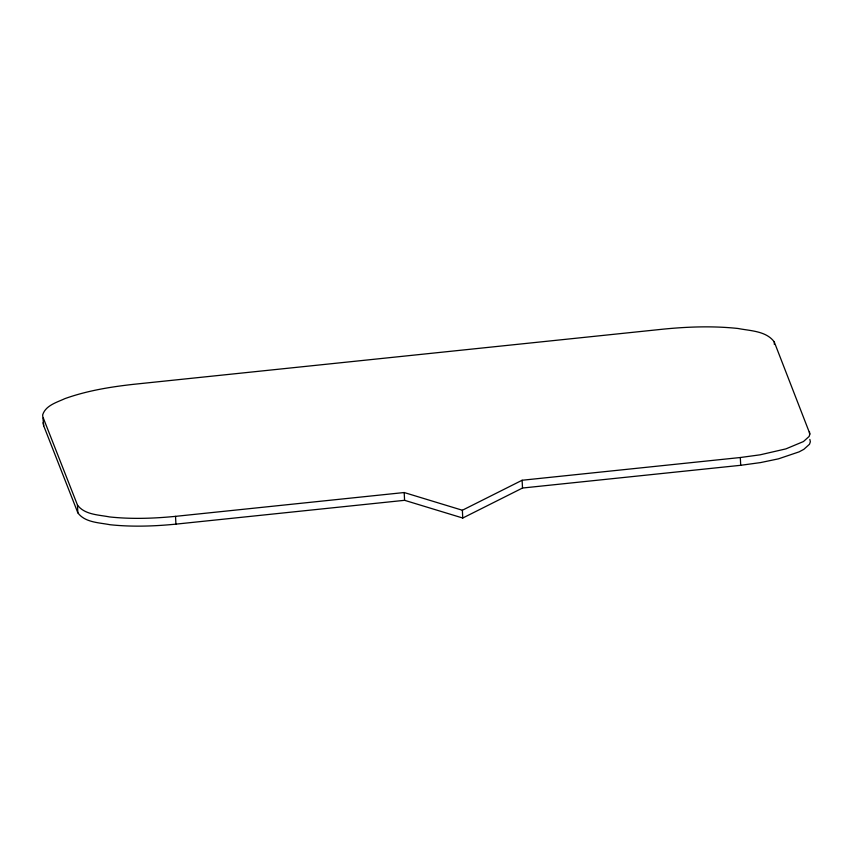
<?xml version="1.0" encoding="UTF-8"?>
<svg xmlns="http://www.w3.org/2000/svg" width="853" height="853" viewBox="0 0 853 853"><rect width="100%" height="100%" fill="white"/><g stroke="black" fill="none" stroke-linecap="round" stroke-linejoin="round"><path stroke-width="1.28" d="M43.311 418.013L77.474 505.072C84.628 514.817 98.692 514.785 109.547 516.929C131.479 519.264 153.625 518.507 175.537 516.353L404.194 492.533L462.369 510.243L522.121 480.25L740.319 457.517L760.119 454.82L785.912 448.881L803.441 441.555L809.113 436.469L809.966 433.996L774.236 341.872C766.154 330.857 750.267 330.9 738.005 328.48C713.225 325.846 688.211 326.688 663.463 329.13L133.111 384.372C110.005 386.963 86.846 390.77 64.892 398.628C56.81 402.403 45.54 405.42 42.65 414.942L43.695 425.796L77.858 512.845C85.012 522.601 99.076 522.569 109.941 524.712C131.863 527.037 154.009 526.29 175.921 524.137L404.589 500.316L462.752 518.027L522.505 488.033L740.703 465.301L760.513 462.593L778.437 458.85L799.101 451.866L803.825 449.339L809.497 444.253L810.35 441.769L809.849 439.402M43.034 422.725L43.695 425.796M809.465 431.629L809.593 434.22M774.236 341.872L774.364 344.473M740.319 457.517L740.703 465.301M522.121 480.25L522.505 488.033M462.369 510.243L462.752 518.027M404.194 492.533L404.589 500.316M175.537 516.353L175.921 524.137M77.474 505.072L77.858 512.845"/></g></svg>
